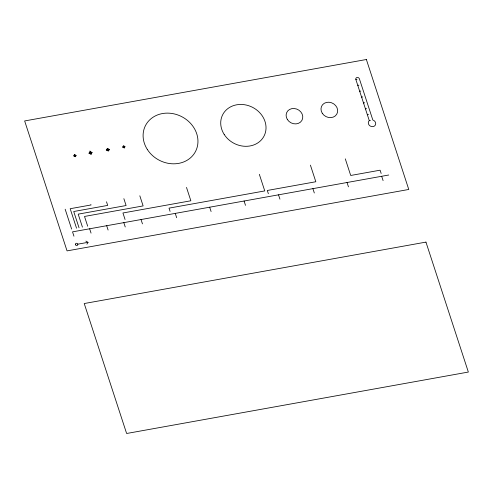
<?xml version="1.0" encoding="UTF-8"?>
<svg xmlns="http://www.w3.org/2000/svg" width="493" height="493" viewBox="0 0 493 493"><rect width="100%" height="100%" fill="white"/><g stroke="black" fill="none" stroke-linecap="round" stroke-linejoin="round"><path stroke-width="0.74" d="M86.904 244.158L88.013 242.334L85.899 241.095M355.854 79.484A1.904 1.658 27.6 0 1 357.074 77.487A1.904 1.658 27.6 0 1 359.397 78.849L372.825 120.002A3.808 3.315 27.6 0 1 375.42 124.914A3.808 3.315 27.6 0 1 369.996 125.888A3.808 3.315 27.6 0 1 369.282 120.637L355.854 79.484L356.994 79.281M357.776 85.363L358.91 85.16M359.693 91.242L360.833 91.039M361.609 97.121L362.749 96.918M363.526 103L364.666 102.797M73.679 155.887L76.224 155.424M88.672 153.187L92.413 152.516M106.211 150.038L109.569 149.434M122.609 147.087L125.08 146.643M365.449 108.879L366.582 108.676M367.365 114.758L368.505 114.555M369.282 120.637L370.422 120.434M388.737 175.009L72.533 231.858L73.95 236.19M77.758 244.177L88.013 242.334M381.163 173.437L380.103 170.19L350.714 175.471L345.297 158.857M381.674 176.278L383.092 180.611M347.041 182.509L348.459 186.841M310.411 165.13L315.828 181.744L267.298 190.471L268.358 193.718M312.901 188.646L314.318 192.979M278.527 194.827L279.938 199.16M259.336 174.312L264.759 190.927L169.025 208.138L170.085 211.386M244.084 201.015L245.502 205.347M209.685 207.202L211.096 211.534M186.496 187.408L190.859 200.774L122.942 212.982L125.062 219.484M175.255 213.395L176.673 217.721M123.521 145.823L124.267 148.11M139.821 195.795L143.124 205.914L84.513 216.452L87.692 226.201M141.041 219.545L142.459 223.877M107.443 148.338L108.331 151.055M123.866 198.667L126.103 205.538L78.196 214.147L82.436 227.144M123.829 222.639L125.24 226.971M89.936 150.981L91.131 154.648M106.513 201.785L107.696 205.408L73.722 211.515L79.022 227.76M106.685 225.72L108.096 230.052M74.56 154.488L75.306 156.774M90.909 204.589L91.032 204.965L70.185 208.712L76.544 228.204M89.64 228.783L91.051 233.115M65.162 209.223L71.645 229.085M366.373 59.505L24.65 120.945L67.048 250.894L408.771 189.46L366.373 59.505M425.952 242.106L84.229 303.54L126.627 433.495L468.35 372.055L425.952 242.106M75.614 244.861A1.226 1.066 27.6 0 0 77.678 245.003A1.226 1.066 27.6 0 0 76.575 243.283A1.226 1.066 27.6 0 0 75.614 244.861M123.053 147.247A0.98 0.85 27.6 0 0 124.704 147.358A0.98 0.85 27.6 0 0 123.823 145.983A0.98 0.85 27.6 0 0 123.053 147.247M106.889 150.211A1.226 1.066 27.6 0 0 108.953 150.353A1.226 1.066 27.6 0 0 107.85 148.633A1.226 1.066 27.6 0 0 106.889 150.211M74.135 156.041A0.98 0.85 27.6 0 0 75.786 156.158A0.98 0.85 27.6 0 0 74.905 154.777A0.98 0.85 27.6 0 0 74.135 156.041M322.268 113.267A8.572 7.463 27.6 0 0 336.719 114.271A8.572 7.463 27.6 0 0 329.004 102.23A8.572 7.463 27.6 0 0 322.268 113.267M287.382 119.54A8.572 7.463 27.6 0 0 301.827 120.545A8.572 7.463 27.6 0 0 294.118 108.503A8.572 7.463 27.6 0 0 287.382 119.54M224.204 134.46A23.276 20.256 27.6 0 0 263.422 137.177A23.276 20.256 27.6 0 0 242.488 104.498A23.276 20.256 27.6 0 0 224.204 134.46M147.327 149.471A28.175 24.521 27.6 0 0 194.803 152.756A28.175 24.521 27.6 0 0 169.463 113.193A28.175 24.521 27.6 0 0 147.327 149.471M89.541 153.329A1.226 1.066 27.6 0 0 91.606 153.471A1.226 1.066 27.6 0 0 90.502 151.752A1.226 1.066 27.6 0 0 89.541 153.329"/></g></svg>
